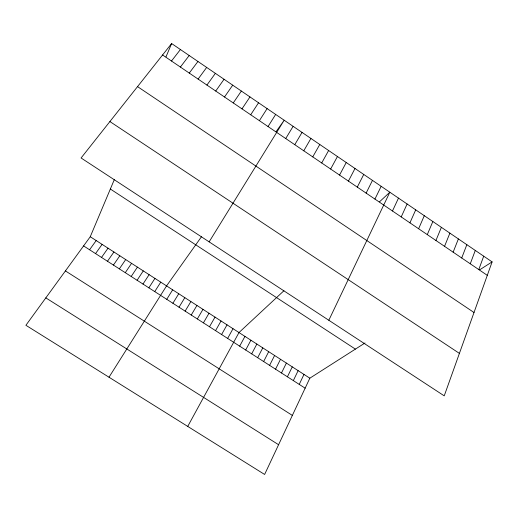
<?xml version="1.0" encoding="UTF-8"?>
<svg xmlns="http://www.w3.org/2000/svg" width="518" height="518" viewBox="0 0 518 518"><rect width="100%" height="100%" fill="white"/><g stroke="black" fill="none" stroke-linecap="round" stroke-linejoin="round"><path stroke-width="0.78" d="M492.1 261.894L444.23 395.862L81.08 157.984L171.62 43.538L492.1 261.894L479.681 269.82M478.794 269.574L483.702 256.177M470.266 263.791L475.284 250.44M461.719 257.99L466.841 244.69M453.146 252.169L458.378 238.921M444.548 246.335L449.889 233.139M435.929 240.488L441.381 227.337M365.009 342.981L309.835 378.185L264.62 474.462L25.9 325.285L90.255 236.739L114.316 179.61M165.993 56.902L171.62 43.538M427.285 234.622L432.847 221.523M418.622 228.742L424.294 215.695M409.932 222.844L415.714 209.848M401.217 216.932L407.109 203.988M392.482 211.001L398.484 198.109M328.826 320.266L389.834 192.217L379.506 201.826M299.242 384.395L303.988 374.417M293.337 380.6L298.135 370.648M287.419 376.8L292.269 366.867M374.935 199.093L381.164 186.312M281.488 372.992L286.389 363.079M366.122 193.11L372.468 180.387M275.55 369.179L280.503 359.291M269.6 365.358L274.605 355.49M357.29 187.115L363.746 174.443M263.636 361.532L268.693 351.683M257.666 357.698L262.775 347.869M348.433 181.106L355.005 168.486M251.683 353.852L256.844 344.049M245.687 350.006L250.9 340.222M339.549 175.078L346.238 162.516M239.685 346.147L244.949 336.389M330.646 169.03L337.445 156.52M187.73 426.411L238.986 332.55L283.942 290.727M227.642 338.416L233.009 328.697M321.71 162.969L328.626 150.518M221.6 334.537L227.026 324.844M312.755 156.889L319.787 144.496M215.553 330.652L221.031 320.979M209.492 326.761L215.022 317.113M203.419 322.863L209.007 313.235M303.775 150.796L310.923 138.455M197.339 318.952L202.972 309.35M294.768 144.684L302.039 132.401M191.239 315.041L196.937 305.458M185.133 311.124L190.883 301.56M285.735 138.552L293.123 126.327M179.021 307.193L184.822 297.656M209.136 241.861L284.188 120.234L276.094 131.637M172.889 303.257L178.749 293.745M166.751 299.313L172.662 289.821M109.007 377.214L166.563 285.897L201.489 236.713M268.039 126.541L275.667 114.433M154.74 291.602L160.755 282.155M259.382 120.668L267.12 108.605M148.867 287.833L154.94 278.406M142.987 284.052L149.113 274.657M250.699 114.776L258.553 102.771M137.095 280.27L143.272 270.895M131.19 276.482L137.425 267.126M241.99 108.864L249.961 96.918M125.278 272.682L131.566 263.351M119.354 268.881L125.693 259.57M233.262 102.94L241.349 91.051M113.423 265.067L119.813 255.782M224.508 97.002L232.711 85.166M107.472 261.253L113.921 251.988M101.522 257.427L108.022 248.187M215.734 91.045L224.054 79.267M95.552 253.593L102.111 244.379M206.935 85.069L215.371 73.349M89.575 249.76L96.186 240.566M198.109 79.079L206.669 67.418M189.264 73.077L197.941 61.474M180.394 67.055L189.187 55.51M171.497 61.02L180.413 49.534M45.817 297.876L278.593 444.716M65.417 270.92L292.353 415.41M90.255 236.739L309.835 378.185M83.592 245.914L305.141 388.183M110.347 189.025L355.4 349.113M109.9 121.555L459.408 353.393M137.542 86.616L474.015 312.509M162.574 54.966L487.296 275.349"/></g></svg>
